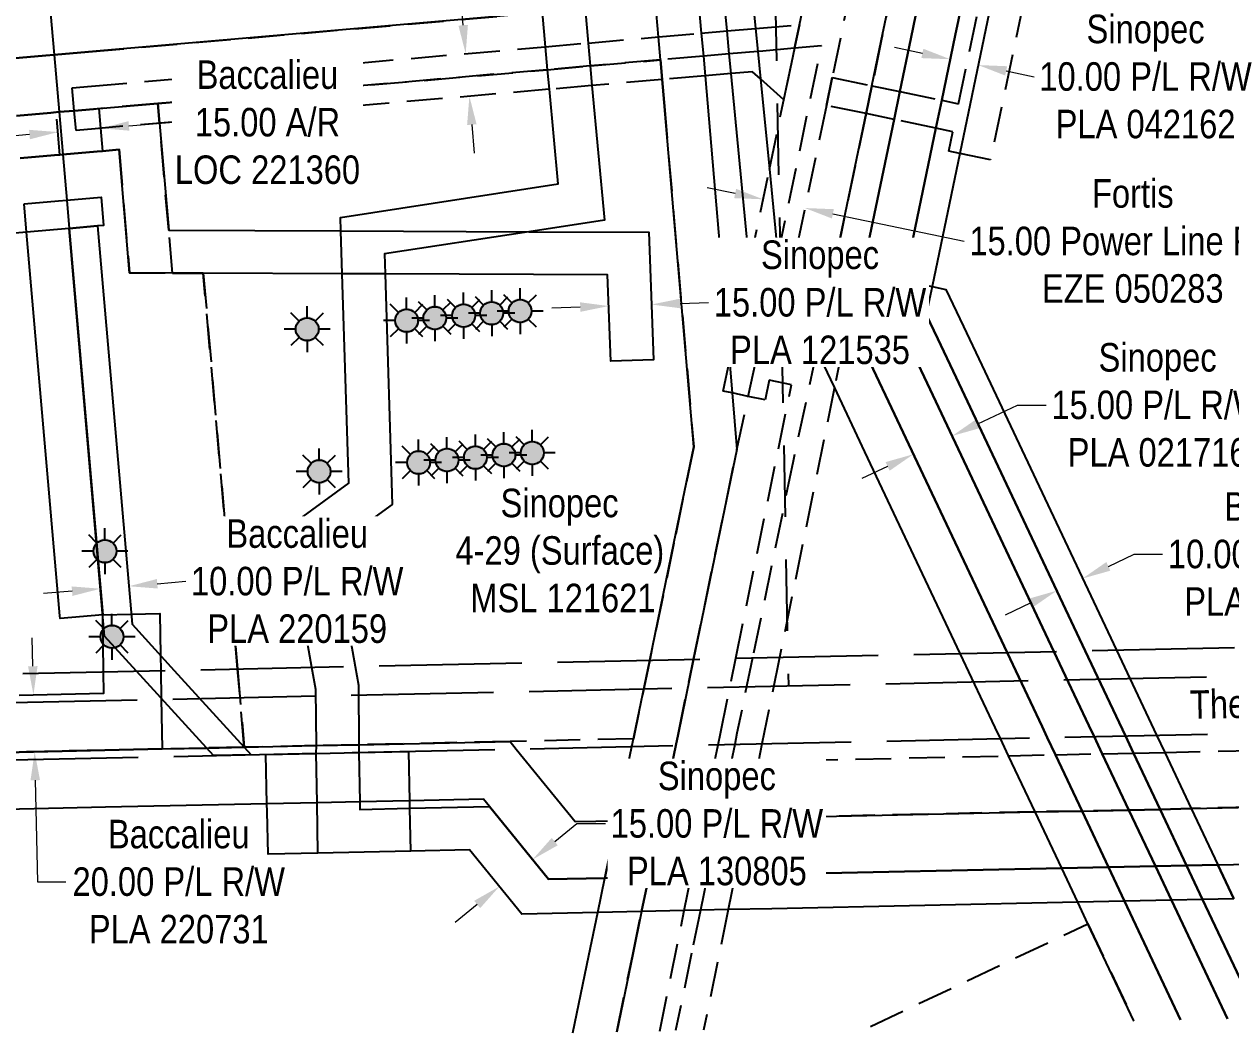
# Model space of a CAD drawing. Extents: x 594582 to 596765, y 5880778 to 5882591.
# Drawn here: x 594852.5 to 595275.6, y 5881556.3 to 5881910.1 of the extents above; entities that cross this region are included whole.
import ezdxf
from ezdxf.enums import TextEntityAlignment as Align

# ---------------------------------------------------------------- set-up
doc = ezdxf.new("R2010")
doc.units = 0
doc.header["$LTSCALE"] = 5
doc.header["$PDSIZE"] = 5
for name, pattern in [('foc-ACCESSROAD', [3.75, 2.5, -1.25]), ('foc-FLOWLINE', [3.75, 2.5, -1.25]), ('foc-LSD', [8, 5, -3]), ('foc-UNSURVEYED', [12.5, 10, -2.5])]:
    doc.linetypes.add(name, pattern=pattern)
doc.layers.get('Defpoints').update_dxf_attribs({"color": 9})
for name, color, linetype in [('C-AR', 13, 'foc-ACCESSROAD'), ('C-RW', 13, 'Continuous'), ('C-WS', 13, 'foc-ACCESSROAD'), ('C-WS-S', 13, 'Continuous'), ('F-AR', 190, 'foc-ACCESSROAD'), ('F-EZE', 190, 'foc-FLOWLINE'), ('F-RW', 190, 'Continuous'), ('F-WS', 190, 'foc-ACCESSROAD'), ('F-WS-S', 190, 'Continuous'), ('L-ROAD-T', 7, 'Continuous'), ('L-SECTION-LSD', 7, 'foc-LSD'), ('L-USEC', 7, 'foc-UNSURVEYED')]:
    doc.layers.add(name, color=color, linetype=linetype)
for name, color, linetype, lineweight in [('C-AR-T', 13, 'Continuous', 9), ('C-RW-T', 13, 'Continuous', 9), ('F-AR-T', 190, 'Continuous', 9), ('F-EZE-T', 190, 'Continuous', 9), ('F-RW-T', 190, 'Continuous', 9)]:
    doc.layers.add(name, color=color, linetype=linetype, lineweight=lineweight)
doc.styles.add('80CG', font='ARIALN.TTF', dxfattribs={"height": 10})
doc.styles.add('80L', font='ARIALN.TTF', dxfattribs={"height": 10})
doc.dimstyles.new('Compass 5 000', dxfattribs={"dimscale": 5, "dimtxt": 9, "dimasz": 2, "dimexe": 0.2, "dimexo": 0.0625, "dimgap": 0.5, "dimtad": 0, "dimtih": 1, "dimtoh": 1, "dimzin": 0, "dimdsep": 46, "dimtxsty": '80CG', "dimcen": 0.1, "dimse1": 1, "dimse2": 1, "dimclrd": 256, "dimclrt": 256, "dimaunit": 1, "dimadec": 4, "dimazin": 0, "dimtfac": 0.06, "dimtofl": 0, "dimtmove": 0, "dimatfit": 1, "dimfxl": 0.2, "dimtolj": 1, "dimtzin": 0, "dimlwd": -1, "dimarcsym": 0})

# ---------------------------------------------------------------- blocks, each defined once
blk = doc.blocks.new('GAS')
h = blk.add_hatch(color=255)
h.dxf.hatch_style = 1
edge = h.paths.add_edge_path()
edge.add_arc((0, 0), 0.9, 0, 360)
for p, q in [((-0.571, 0.571), (-1.142, 1.142)), ((0, 0.808), (0, 1.616)), ((0.571, 0.571), (1.142, 1.142)), ((-0.808, 0), (-1.616, 0)), ((1.616, 0), (0.808, 0)), ((-0.571, -0.571), (-1.142, -1.142)), ((0, -0.808), (0, -1.616)), ((1.142, -1.142), (0.571, -0.571))]:
    blk.add_line(p, q)
blk.add_circle((0, 0), 0.8)
blk = doc.blocks.new('*D450')
at = {"layer": 'Defpoints', "color": 0, "transparency": 16777216}
for p in [(595111.7, 5881849), (595126.3, 5881845.57), (595126.38, 5881845.94)]:
    blk.add_point(p, dxfattribs=at)
at = {"layer": 'F-EZE-T', "transparency": 16777216}
for p, q in [((595101.83, 5881850.67), (595092.04, 5881852.71)), ((595136.09, 5881843.54), (595182.1, 5881833.96))]:
    blk.add_line(p, q, dxfattribs=at)
for points in [[(595102.17, 5881852.3), (595101.49, 5881849.04), (595111.62, 5881848.63)], [(595136.43, 5881845.17), (595135.75, 5881841.9), (595126.3, 5881845.57)]]:
    blk.add_solid(points, dxfattribs=at)
at = {"layer": 'F-EZE-T', "transparency": 16777216, "insert": (595241.24, 5881833.96), "char_height": 10, "attachment_point": 5, "style": '80CG'}
blk.add_mtext('\\A1;Fortis\\P15.00 Power Line R/W\\PEZE 050283', dxfattribs=at)
blk = doc.blocks.new('*D451')
at = {"layer": 'Defpoints', "color": 0, "transparency": 16777216}
for p in [(595209.05, 5881947.36), (595190.3, 5881930.86), (595204.98, 5881927.8)]:
    blk.add_point(p, dxfattribs=at)
at = {"layer": 'F-EZE-T', "transparency": 16777216}
for p, q in [((595184.58, 5881952.46), (595174.79, 5881954.49)), ((595218.84, 5881945.33), (595228.63, 5881943.29))]:
    blk.add_line(p, q, dxfattribs=at)
for points in [[(595184.92, 5881954.09), (595184.24, 5881950.82), (595194.37, 5881950.42)], [(595219.18, 5881946.96), (595218.5, 5881943.69), (595209.05, 5881947.36)]]:
    blk.add_solid(points, dxfattribs=at)
at = {"layer": 'F-EZE-T', "transparency": 16777216, "insert": (595287.77, 5881943.29), "char_height": 10, "attachment_point": 5, "style": '80CG'}
blk.add_mtext('\\A1;Fortis\\P15.00 Power Line R/W\\PEZE 060192', dxfattribs=at)
blk = doc.blocks.new('*D452')
at = {"layer": 'Defpoints', "color": 0, "transparency": 16777216}
for p in [(595007.35, 5881899.71), (594981.35, 5881897.46), (594982.65, 5881882.52)]:
    blk.add_point(p, dxfattribs=at)
at = {"layer": 'F-EZE-T', "transparency": 16777216}
for p, q in [((594998.76, 5881998.67), (594988.76, 5881998.67)), ((595006.48, 5881909.68), (594998.76, 5881998.67)), ((595009.51, 5881874.81), (595010.37, 5881864.85))]:
    blk.add_line(p, q, dxfattribs=at)
for points in [[(595008.14, 5881909.82), (595004.82, 5881909.53), (595007.35, 5881899.71)], [(595011.17, 5881874.96), (595007.85, 5881874.67), (595008.65, 5881884.78)]]:
    blk.add_solid(points, dxfattribs=at)
at = {"layer": 'F-EZE-T', "transparency": 16777216, "insert": (594929.62, 5881998.67), "char_height": 10, "attachment_point": 5, "style": '80CG'}
blk.add_mtext('\\A1;Fortis\\P15.00 Power Line R/W\\PEZE 130137', dxfattribs=at)
blk = doc.blocks.new('*D456')
at = {"layer": 'Defpoints', "color": 0, "transparency": 16777216}
for p in [(594864.39, 5881872.21), (594879.7, 5881869.21), (594864.76, 5881867.91)]:
    blk.add_point(p, dxfattribs=at)
at = {"layer": 'F-AR-T', "transparency": 16777216}
for p, q in [((594889.29, 5881874.37), (594903.56, 5881875.61)), ((594854.43, 5881871.34), (594844.46, 5881870.47))]:
    blk.add_line(p, q, dxfattribs=at)
for points in [[(594854.28, 5881873), (594854.57, 5881869.68), (594864.39, 5881872.21)], [(594889.14, 5881876.03), (594889.43, 5881872.71), (594879.33, 5881873.51)]]:
    blk.add_solid(points, dxfattribs=at)
at = {"layer": 'F-AR-T', "transparency": 16777216, "insert": (594937.85, 5881875.61), "char_height": 10, "attachment_point": 5, "style": '80CG', "bg_fill": 3, "box_fill_scale": 1.1, "bg_fill_color": 256, "bg_fill_true_color": 13158600, "bg_fill_transparency": 0}
blk.add_mtext('\\A1;Baccalieu\\P15.00 A/R\\PLOC 221360', dxfattribs=at)
blk = doc.blocks.new('*D458')
at = {"layer": 'C-RW-T', "transparency": 16777216}
for p, q in [((595186.93, 5881769.91), (595200.85, 5881776.48)), ((595200.85, 5881776.48), (595210.85, 5881776.48)), ((595155.28, 5881754.96), (595146.23, 5881750.69))]:
    blk.add_line(p, q, dxfattribs=at)
for points in [[(595186.22, 5881771.42), (595187.64, 5881768.4), (595177.89, 5881765.64)], [(595154.56, 5881756.47), (595155.99, 5881753.45), (595164.32, 5881759.23)]]:
    blk.add_solid(points, dxfattribs=at)
at = {"layer": 'Defpoints', "color": 0, "transparency": 16777216}
for p in [(595177.89, 5881765.64), (595184.01, 5881752.67), (595170.44, 5881746.27)]:
    blk.add_point(p, dxfattribs=at)
at = {"layer": 'C-RW-T', "transparency": 16777216, "insert": (595249.94, 5881776.48), "char_height": 10, "attachment_point": 5, "style": '80CG'}
blk.add_mtext('\\A1;Sinopec\\P15.00 P/L R/W\\PPLA 021716', dxfattribs=at)
blk = doc.blocks.new('*D459')
at = {"layer": 'C-RW-T', "transparency": 16777216}
for p, q in [((595167.47, 5881899.78), (595157.68, 5881901.82)), ((595196.84, 5881893.67), (595206.63, 5881891.63))]:
    blk.add_line(p, q, dxfattribs=at)
for points in [[(595167.81, 5881901.42), (595167.13, 5881898.15), (595177.26, 5881897.75)], [(595197.18, 5881895.3), (595196.5, 5881892.04), (595187.05, 5881895.71)]]:
    blk.add_solid(points, dxfattribs=at)
at = {"layer": 'Defpoints', "color": 0, "transparency": 16777216}
for p in [(595177.59, 5881899.33), (595187.05, 5881895.71), (595187.38, 5881897.29)]:
    blk.add_point(p, dxfattribs=at)
at = {"layer": 'C-RW-T', "transparency": 16777216, "insert": (595245.72, 5881891.63), "char_height": 10, "attachment_point": 5, "style": '80CG'}
blk.add_mtext('\\A1;Sinopec\\P10.00 P/L R/W\\PPLA 042162', dxfattribs=at)
blk = doc.blocks.new('*D461')
at = {"layer": 'Defpoints', "color": 0, "transparency": 16777216}
for p in [(595222.24, 5881718.57), (595213.2, 5881714.3), (595223.63, 5881715.64)]:
    blk.add_point(p, dxfattribs=at)
at = {"layer": 'F-RW-T', "transparency": 16777216}
for p, q in [((595232.67, 5881719.91), (595241.71, 5881724.18)), ((595241.71, 5881724.18), (595251.71, 5881724.18)), ((595205.54, 5881707.1), (595196.5, 5881702.83))]:
    blk.add_line(p, q, dxfattribs=at)
for points in [[(595231.96, 5881721.42), (595233.38, 5881718.4), (595223.63, 5881715.64)], [(595204.83, 5881708.6), (595206.25, 5881705.59), (595214.58, 5881711.37)]]:
    blk.add_solid(points, dxfattribs=at)
at = {"layer": 'F-RW-T', "transparency": 16777216, "insert": (595290.8, 5881724.18), "char_height": 10, "attachment_point": 5, "style": '80CG'}
blk.add_mtext('\\A1;Baytex\\P10.00 P/L R/W\\PPLA 043800', dxfattribs=at)
blk = doc.blocks.new('*D470')
at = {"layer": 'C-RW-T', "transparency": 16777216}
for p, q in [((595047.52, 5881810.84), (595037.53, 5881810.48)), ((595082.5, 5881812.09), (595092.49, 5881812.45))]:
    blk.add_line(p, q, dxfattribs=at)
for points in [[(595082.44, 5881813.76), (595082.56, 5881810.43), (595072.5, 5881811.74)], [(595047.46, 5881812.51), (595047.58, 5881809.18), (595057.52, 5881811.2)]]:
    blk.add_solid(points, dxfattribs=at)
at = {"layer": 'Defpoints', "color": 0, "transparency": 16777216}
for p in [(595057.58, 5881809.49), (595072.5, 5881811.74), (595072.56, 5881810.03)]:
    blk.add_point(p, dxfattribs=at)
at = {"layer": 'C-RW-T', "transparency": 16777216, "insert": (595131.58, 5881812.45), "char_height": 10, "attachment_point": 5, "style": '80CG', "bg_fill": 3, "box_fill_scale": 1.1, "bg_fill_color": 256, "bg_fill_true_color": 13158600, "bg_fill_transparency": 0}
blk.add_mtext('\\A1;Sinopec\\P15.00 P/L R/W\\PPLA 121535', dxfattribs=at)
blk = doc.blocks.new('*D471')
at = {"layer": 'C-RW-T', "transparency": 16777216}
for p, q in [((595038.57, 5881623.39), (595046.34, 5881629.69)), ((595046.34, 5881629.69), (595056.34, 5881629.69)), ((595011.38, 5881601.33), (595003.62, 5881595.03))]:
    blk.add_line(p, q, dxfattribs=at)
for points in [[(595037.52, 5881624.68), (595039.62, 5881622.09), (595030.8, 5881617.09)], [(595010.33, 5881602.63), (595012.43, 5881600.04), (595019.15, 5881607.63)]]:
    blk.add_solid(points, dxfattribs=at)
at = {"layer": 'Defpoints', "color": 0, "transparency": 16777216}
for p in [(595031.16, 5881616.65), (595019.15, 5881607.63), (595019.51, 5881607.19)]:
    blk.add_point(p, dxfattribs=at)
at = {"layer": 'C-RW-T', "transparency": 16777216, "insert": (595095.42, 5881629.69), "char_height": 10, "attachment_point": 5, "style": '80CG', "bg_fill": 3, "box_fill_scale": 1.1, "bg_fill_color": 256, "bg_fill_true_color": 13158600, "bg_fill_transparency": 0}
blk.add_mtext('\\A1;Sinopec\\P15.00 P/L R/W\\PPLA 130805', dxfattribs=at)
blk = doc.blocks.new('*D474')
at = {"layer": 'Defpoints', "color": 0, "transparency": 16777216}
for p in [(594872.98, 5881784.87), (594882.94, 5881785.74), (594889.27, 5881712.94)]:
    blk.add_point(p, dxfattribs=at)
at = {"layer": 'F-RW-T', "transparency": 16777216}
for p, q in [((594899.23, 5881713.8), (594909.19, 5881714.67)), ((594869.35, 5881711.2), (594859.38, 5881710.34))]:
    blk.add_line(p, q, dxfattribs=at)
for points in [[(594869.2, 5881712.87), (594869.49, 5881709.54), (594879.31, 5881712.07)], [(594899.08, 5881715.46), (594899.37, 5881712.14), (594889.27, 5881712.94)]]:
    blk.add_solid(points, dxfattribs=at)
at = {"layer": 'F-RW-T', "transparency": 16777216, "insert": (594948.28, 5881714.67), "char_height": 10, "attachment_point": 5, "style": '80CG', "bg_fill": 3, "box_fill_scale": 1.1, "bg_fill_color": 256, "bg_fill_true_color": 13158600, "bg_fill_transparency": 0}
blk.add_mtext('\\A1;Baccalieu\\P10.00 P/L R/W\\PPLA 220159', dxfattribs=at)
blk = doc.blocks.new('*D475')
at = {"layer": 'Defpoints', "color": 0, "transparency": 16777216}
for p in [(594845.16, 5881931.92), (594848.63, 5881891.9), (594863.57, 5881893.2)]:
    blk.add_point(p, dxfattribs=at)
at = {"layer": 'F-RW-T', "transparency": 16777216}
for p, q in [((594870.06, 5881934.08), (594909.75, 5881937.53)), ((594835.19, 5881931.05), (594825.23, 5881930.19))]:
    blk.add_line(p, q, dxfattribs=at)
for points in [[(594835.05, 5881932.71), (594835.34, 5881929.39), (594845.16, 5881931.92)], [(594869.91, 5881935.74), (594870.2, 5881932.42), (594860.09, 5881933.22)]]:
    blk.add_solid(points, dxfattribs=at)
at = {"layer": 'F-RW-T', "transparency": 16777216, "insert": (594948.84, 5881937.53), "char_height": 10, "attachment_point": 5, "style": '80CG', "bg_fill": 3, "box_fill_scale": 1.1, "bg_fill_color": 256, "bg_fill_true_color": 13158600, "bg_fill_transparency": 0}
blk.add_mtext('\\A1;Baccalieu\\P15.00 P/L R/W\\PPLA 220576', dxfattribs=at)
blk = doc.blocks.new('*D476')
at = {"layer": 'Defpoints', "color": 0, "transparency": 16777216}
for p in [(594870.58, 5881675.21), (594856.23, 5881654.9), (594871.01, 5881655.22)]:
    blk.add_point(p, dxfattribs=at)
at = {"layer": 'F-RW-T', "transparency": 16777216}
for p, q in [((594855.59, 5881684.89), (594855.37, 5881694.89)), ((594856.45, 5881644.91), (594857.21, 5881609.29)), ((594857.21, 5881609.29), (594867.21, 5881609.29))]:
    blk.add_line(p, q, dxfattribs=at)
for points in [[(594857.25, 5881684.92), (594853.92, 5881684.85), (594855.8, 5881674.89)], [(594858.11, 5881644.94), (594854.78, 5881644.87), (594856.23, 5881654.9)]]:
    blk.add_solid(points, dxfattribs=at)
at = {"layer": 'F-RW-T', "transparency": 16777216, "insert": (594906.75, 5881609.29), "char_height": 10, "attachment_point": 5, "style": '80CG'}
blk.add_mtext('\\A1;Baccalieu\\P20.00 P/L R/W\\PPLA 220731', dxfattribs=at)

msp = doc.modelspace()

# ---------------------------------------------------------------- linework, layer by layer
at = {"layer": 'C-AR'}
for points in [[(595157.352, 5881924.797), (595153.063, 5881904.204), (595149.784, 5881888.457), (595147.747, 5881878.672), (595136.55, 5881824.903), (595134.51, 5881815.107), (595131.137, 5881798.906), (595130.483, 5881795.764), (595122.159, 5881756.857), (595107.918, 5881687.791), (595102.471, 5881661.388), (595101.668, 5881657.489), (595100.399, 5881651.339), (595096.301, 5881631.466), (595092.159, 5881611.377), (595089.671, 5881599.317), (595086.566, 5881584.257), (595080.962, 5881557.082)], [(594848.103, 5881898.01), (594860.132, 5881899.052), (594863.039, 5881899.304), (594875.071, 5881900.346), (595034.228, 5881914.134)], [(595060.317, 5881556.639), (595065.921, 5881583.811), (595069.027, 5881598.873), (595071.515, 5881610.934), (595075.657, 5881631.021), (595079.752, 5881650.884), (595081.023, 5881657.046), (595081.825, 5881660.934), (595087.273, 5881687.348), (595102.444, 5881760.923), (595106.424, 5881779.524), (595110.776, 5881799.868), (595114.772, 5881819.059), (595116.824, 5881828.91), (595132.129, 5881902.413), (595122.65, 5881901.591), (595109.767, 5881900.475), (595099.757, 5881899.607), (595090.673, 5881898.82), (595075.607, 5881897.514), (595050.974, 5881895.382), (595035.951, 5881894.083), (594899.401, 5881882.25), (594876.813, 5881880.294), (594870.13, 5881879.715), (594864.782, 5881879.252), (594861.874, 5881879), (594849.844, 5881877.959)]]:
    msp.add_lwpolyline(points, dxfattribs=at)
at = {"layer": 'C-RW'}
for points in [[(595201.098, 5881963.154), (595180.594, 5881864.688), (595170.877, 5881818.028), (595168.838, 5881808.232), (595172.847, 5881799.743), (595179.268, 5881786.147), (595224.533, 5881690.296), (595238.638, 5881660.431), (595241.465, 5881654.449), (595250.852, 5881634.68), (595260.104, 5881614.986), (595265.718, 5881603.097), (595285.378, 5881561.471)], [(595257.99, 5881560.883), (595238.333, 5881602.507), (595232.718, 5881614.397), (595223.491, 5881634.104), (595214.088, 5881653.844), (595211.258, 5881659.842), (595209.416, 5881663.742), (595197.151, 5881689.708), (595156.65, 5881775.467), (595150.21, 5881789.103), (595142.642, 5881805.128), (595144.312, 5881813.145), (595146.351, 5881822.939), (595157.533, 5881876.635), (595159.571, 5881886.42), (595163.427, 5881904.941), (595167.662, 5881925.443)], [(595183.259, 5881926.563), (595178.987, 5881906.047), (595174.262, 5881883.363), (595172.225, 5881873.578), (595161.066, 5881819.992), (595159.027, 5881810.197), (595158.359, 5881806.991), (595163.792, 5881795.487), (595170.221, 5881781.875), (595213.579, 5881690.061), (595225.842, 5881664.103), (595227.684, 5881660.195), (595230.514, 5881654.208), (595239.904, 5881634.446), (595249.148, 5881614.75), (595254.763, 5881602.862), (595274.423, 5881561.236)], [(595274.423, 5881561.236), (595254.763, 5881602.862), (595249.148, 5881614.75), (595239.904, 5881634.446), (595230.514, 5881654.208), (595227.684, 5881660.195), (595225.842, 5881664.103), (595213.579, 5881690.061), (595170.221, 5881781.875), (595163.792, 5881795.487), (595158.359, 5881806.991), (595159.027, 5881810.197), (595161.066, 5881819.992), (595172.225, 5881873.578), (595174.262, 5881883.363), (595178.987, 5881906.047), (595183.259, 5881926.563)], [(595049.185, 5881915.432), (595050.278, 5881903.446), (595050.998, 5881895.387), (595051.626, 5881888.514), (595055.967, 5881841.332), (595029.458, 5881837.252), (594978.877, 5881829.476), (594979.091, 5881822.475), (594981.571, 5881741.6), (594961.179, 5881726.711), (594968.577, 5881684.803), (594969.745, 5881678.194), (594969.941, 5881657.35), (594969.892, 5881654.661), (594970.192, 5881637.355), (594970.221, 5881634.687), (594987.697, 5881635.062), (595015.734, 5881635.664), (595036.408, 5881610.18), (595056.128, 5881610.604), (595071.514, 5881610.935), (595086.454, 5881611.255), (595092.158, 5881611.378), (595101.822, 5881611.586), (595117.186, 5881611.915), (595216.307, 5881614.044), (595232.719, 5881614.397), (595249.149, 5881614.75), (595260.104, 5881614.986), (595271.057, 5881615.221), (595292.946, 5881615.693)], [(595044.931, 5881556.308), (595050.535, 5881583.478), (595053.641, 5881598.543), (595056.128, 5881610.604), (595060.27, 5881630.69), (595064.365, 5881650.544), (595065.638, 5881656.716), (595066.2, 5881659.441), (595066.438, 5881660.595), (595071.888, 5881687.018), (595080.352, 5881728.061), (595087.317, 5881761.836), (595076.896, 5881882.583), (595076.23, 5881890.644), (595075.607, 5881897.514), (595074.911, 5881905.578), (595073.876, 5881917.569)], [(595088.893, 5881918.87), (595089.957, 5881906.885), (595090.673, 5881898.82), (595091.259, 5881891.948), (595099.8, 5881791.831), (595100.749, 5881780.707), (595102.444, 5881760.923), (595087.273, 5881687.348), (595081.825, 5881660.934), (595081.023, 5881657.046), (595079.752, 5881650.884), (595075.657, 5881631.021), (595071.515, 5881610.934), (595069.027, 5881598.873), (595065.921, 5881583.811), (595060.317, 5881556.639)], [(595276.672, 5881603.331), (595265.718, 5881603.097), (595254.764, 5881602.862), (595238.333, 5881602.507), (595221.921, 5881602.159), (595114.733, 5881599.855), (595099.367, 5881599.525), (595089.671, 5881599.317), (595083.999, 5881599.195), (595069.027, 5881598.873), (595053.641, 5881598.543), (595026.99, 5881597.969), (595008.709, 5881620.503), (594988.028, 5881620.059), (594955.56, 5881619.362), (594955.319, 5881637.035), (594954.938, 5881654.341), (594955.004, 5881657.028), (594954.778, 5881676.73), (594953.409, 5881684.478), (594944.789, 5881733.309), (594966.342, 5881749.046), (594964.089, 5881822.542), (594963.629, 5881837.534), (594963.483, 5881842.278), (595039.813, 5881854.017), (595036.717, 5881887.213), (595036.09, 5881894.095), (595035.367, 5881902.161), (595034.278, 5881914.145)], [(594849.845, 5881877.959), (594861.874, 5881879), (594863.782, 5881879.165), (594864.782, 5881879.252), (594870.13, 5881879.714), (594876.813, 5881880.293), (594878.724, 5881880.459), (594899.401, 5881882.25), (594899.996, 5881875.345), (594899.996, 5881875.345), (594903.235, 5881837.776), (594963.629, 5881837.525), (595029.437, 5881837.247), (595071.594, 5881837.069), (595073.197, 5881792.36), (595058.213, 5881791.823), (595057.125, 5881822.142), (594979.091, 5881822.471), (594964.089, 5881822.535), (594915.365, 5881822.737), (594904.527, 5881822.783), (594889.479, 5881822.846), (594885.833, 5881866.049), (594880.017, 5881865.544), (594878.114, 5881865.376), (594866.079, 5881864.328), (594865.081, 5881864.242), (594863.171, 5881864.077), (594851.142, 5881863.029)]]:
    msp.add_lwpolyline(points, dxfattribs=at)
at = {"layer": 'C-WS'}
msp.add_lwpolyline([(594954.983, 5881657.03), (594929.744, 5881656.483), (594927.374, 5881683.919), (594915.365, 5881822.737), (594904.527, 5881822.783), (594903.235, 5881837.776), (594899.996, 5881875.345), (594899.401, 5881882.25), (595035.951, 5881894.083), (595050.974, 5881895.382), (595075.607, 5881897.514), (595076.231, 5881890.644), (595076.896, 5881882.583), (595087.317, 5881761.836), (595080.352, 5881728.061), (595071.888, 5881687.018), (595066.438, 5881660.595), (595066.2, 5881659.441), (595022.963, 5881658.497), (594969.924, 5881657.352), (594954.983, 5881657.03)], close=True, dxfattribs=at)
at = {"layer": 'F-AR'}
msp.add_lwpolyline([(594866.079, 5881864.328), (594865.081, 5881864.242), (594863.782, 5881879.165), (594864.782, 5881879.252), (594870.13, 5881879.714), (594876.813, 5881880.293), (594878.724, 5881880.459), (594879.323, 5881873.551), (594880.017, 5881865.544), (594878.114, 5881865.376), (594866.079, 5881864.328)], close=True, dxfattribs=at)
msp.add_lwpolyline([(595624.611, 5881642.908), (595524.678, 5881640.739), (595283.606, 5881635.507), (595261.715, 5881634.99), (595250.852, 5881634.68), (595239.904, 5881634.446), (595223.491, 5881634.104), (595207.005, 5881633.815), (595121.273, 5881631.999), (595105.911, 5881631.674), (595096.301, 5881631.466), (595100.399, 5881651.339), (595109.956, 5881651.549), (595125.32, 5881651.888), (595197.679, 5881653.483), (595214.088, 5881653.844), (595230.514, 5881654.208), (595241.465, 5881654.449), (595252.417, 5881654.689), (595524.292, 5881660.694), (595624.225, 5881662.9)], dxfattribs=at)
at = {"layer": 'F-EZE'}
for points in [[(595512.347, 5882277.8), (595225.758, 5881987.374), (595212.455, 5881963.735), (595210.507, 5881954.375), (595191.373, 5881862.443), (595180.594, 5881864.688), (595176.695, 5881865.499), (595178.12, 5881872.35), (595172.225, 5881873.578), (595157.533, 5881876.635), (595147.747, 5881878.672), (595133.798, 5881881.574), (595135.835, 5881891.36), (595149.784, 5881888.457), (595159.571, 5881886.42), (595174.262, 5881883.363), (595180.157, 5881882.135), (595195.884, 5881957.699), (595198.249, 5881969.064), (595204.724, 5881980.569), (595213.675, 5881996.475), (595502.609, 5882289.417)], [(595142.529, 5881923.516), (595135.835, 5881891.36), (595133.798, 5881881.574), (595122.582, 5881827.7), (595120.543, 5881817.904), (595115.763, 5881794.943), (595123.521, 5881793.333), (595124.913, 5881800.173), (595131.137, 5881798.906), (595139.604, 5881797.182), (595136.655, 5881782.694), (595117.377, 5881687.995), (595112.003, 5881661.597), (595111.209, 5881657.693), (595109.956, 5881651.549), (595105.911, 5881631.674), (595101.822, 5881611.585), (595099.367, 5881599.525), (595090.77, 5881557.293)], [(595075.401, 5881556.962), (595083.999, 5881599.195), (595086.454, 5881611.254), (595090.542, 5881631.343), (595094.587, 5881651.211), (595095.84, 5881657.364), (595096.633, 5881661.26), (595102.009, 5881687.665), (595121.526, 5881783.538), (595113.727, 5881785.156), (595112.299, 5881778.3), (595106.424, 5881779.524), (595100.749, 5881780.707), (595097.619, 5881781.357), (595099.8, 5881791.831), (595106.869, 5881825.79), (595113.836, 5881859.249), (595118.88, 5881883.484), (595122.65, 5881901.591), (595124.374, 5881909.874), (595126.933, 5881922.167)]]:
    msp.add_lwpolyline(points, dxfattribs=at)
msp.add_lwpolyline([(595122.65, 5881901.591), (595118.88, 5881883.484), (595110.718, 5881890.835), (595107.88, 5881893.392), (595100.419, 5881892.743), (595091.259, 5881891.948), (595076.232, 5881890.645), (595051.578, 5881888.504), (595036.566, 5881887.2), (594877.415, 5881873.385), (594870.73, 5881872.805), (594870.13, 5881879.715), (594869.433, 5881887.742), (594876.116, 5881888.322), (595035.251, 5881902.135), (595050.24, 5881903.437), (595074.911, 5881905.578), (595089.957, 5881906.885), (595098.981, 5881907.669), (595108.971, 5881908.536), (595124.374, 5881909.874), (595122.65, 5881901.591)], close=True, dxfattribs=at)
at = {"layer": 'F-RW'}
for points in [[(595241.586, 5881560.531), (595225.52, 5881594.547), (595221.922, 5881602.16), (595216.308, 5881614.044), (595207.005, 5881633.815), (595197.679, 5881653.483), (595194.845, 5881659.49), (595193.008, 5881663.38), (595180.737, 5881689.355), (595147.334, 5881760.081), (595136.653, 5881782.697), (595130.483, 5881795.764), (595131.137, 5881798.906), (595134.51, 5881815.107), (595136.55, 5881824.903), (595147.747, 5881878.672), (595149.784, 5881888.457), (595153.063, 5881904.204), (595157.352, 5881924.797)], [(595167.662, 5881925.443), (595163.427, 5881904.941), (595159.571, 5881886.42), (595157.533, 5881876.635), (595146.351, 5881822.939), (595144.312, 5881813.145), (595142.642, 5881805.128), (595150.21, 5881789.103), (595156.65, 5881775.467), (595197.151, 5881689.708), (595209.416, 5881663.742), (595211.258, 5881659.842), (595214.088, 5881653.844), (595223.491, 5881634.104), (595232.718, 5881614.397), (595238.333, 5881602.507), (595257.99, 5881560.883)], [(594861.309, 5881919.22), (594863.039, 5881899.304), (594864.782, 5881879.252), (594866.079, 5881864.325), (594867.464, 5881848.376), (594868.33, 5881838.417), (594880.104, 5881702.907), (594865.157, 5881701.636), (594865.091, 5881702.586), (594853.394, 5881837.116), (594852.528, 5881847.077)], [(595285.378, 5881561.471), (595265.718, 5881603.097), (595260.104, 5881614.986), (595250.839, 5881634.663), (595241.465, 5881654.449), (595238.638, 5881660.432), (595224.533, 5881690.297), (595179.268, 5881786.147), (595172.847, 5881799.743), (595168.838, 5881808.232), (595159.027, 5881810.197), (595144.312, 5881813.144), (595134.51, 5881815.107), (595120.543, 5881817.904), (595114.772, 5881819.059), (595107.375, 5881820.541), (595106.869, 5881825.79), (595100.419, 5881892.743), (595099.757, 5881899.607), (595098.981, 5881907.669), (595097.827, 5881919.644)], [(595107.789, 5881920.508), (595108.971, 5881908.536), (595109.766, 5881900.475), (595110.718, 5881890.835), (595113.836, 5881859.249), (595116.83, 5881828.88), (595122.582, 5881827.7), (595136.55, 5881824.903), (595146.351, 5881822.939), (595161.066, 5881819.992), (595170.877, 5881818.028), (595175.736, 5881817.054), (595181.901, 5881804), (595188.315, 5881790.418), (595235.486, 5881690.532), (595249.591, 5881660.667), (595252.417, 5881654.689), (595261.716, 5881634.992), (595271.057, 5881615.221), (595276.672, 5881603.331)], [(595034.228, 5881914.134), (594875.071, 5881900.346), (594863.039, 5881899.304), (594860.132, 5881899.052), (594848.103, 5881898.01)], [(594852.528, 5881847.077), (594864.557, 5881848.123), (594867.464, 5881848.376), (594879.496, 5881849.422), (594880.361, 5881839.465), (594878.288, 5881839.284), (594868.33, 5881838.417), (594853.394, 5881837.116), (594838.548, 5881835.823)], [(594850.825, 5881674.783), (594865.558, 5881675.101), (594880.516, 5881675.423), (594880.404, 5881682.914), (594880.104, 5881702.909), (594890.118, 5881703.129), (594900.09, 5881703.345), (594900.351, 5881688.724), (594900.446, 5881683.343), (594900.62, 5881673.593), (594900.935, 5881655.868), (594880.816, 5881655.433), (594865.88, 5881655.112), (594845.735, 5881654.678)], [(594845.735, 5881654.678), (594865.88, 5881655.112), (594880.816, 5881655.433), (594900.935, 5881655.867), (594916.478, 5881656.201), (594929.744, 5881656.483), (594954.983, 5881657.03), (594969.924, 5881657.352), (595022.963, 5881658.497), (595025.097, 5881655.846), (595045.765, 5881630.378), (595060.27, 5881630.69), (595056.128, 5881610.604), (595036.408, 5881610.18), (595015.734, 5881635.664), (595013.606, 5881638.286), (594987.638, 5881637.729), (594970.192, 5881637.355), (594955.319, 5881637.035), (594937.67, 5881636.656), (594881.116, 5881635.442), (594866.203, 5881635.122), (594840.643, 5881634.573)], [(595276.673, 5881603.329), (595271.057, 5881615.221), (595260.104, 5881614.986), (595249.148, 5881614.75), (595232.718, 5881614.397), (595216.308, 5881614.044), (595117.186, 5881611.914), (595101.822, 5881611.585), (595092.159, 5881611.377), (595086.454, 5881611.254), (595071.515, 5881610.934), (595056.128, 5881610.604), (595060.27, 5881630.69), (595075.657, 5881631.021), (595090.542, 5881631.343), (595096.301, 5881631.466), (595105.911, 5881631.674), (595121.273, 5881631.999), (595207.005, 5881633.815), (595223.491, 5881634.104), (595239.904, 5881634.446), (595250.852, 5881634.68), (595261.715, 5881634.99), (595283.606, 5881635.507)]]:
    msp.add_lwpolyline(points, dxfattribs=at)
for points in [[(594932.141, 5881653.852), (594918.881, 5881653.568), (594891.895, 5881683.159), (594880.759, 5881695.377), (594868.33, 5881838.418), (594878.288, 5881839.284), (594890.424, 5881699.612), (594905.164, 5881683.444), (594932.141, 5881653.852)], [(594955.56, 5881619.362), (594938.06, 5881618.986), (594937.729, 5881633.989), (594937.67, 5881636.656), (594937.288, 5881653.963), (594954.792, 5881654.338), (594969.782, 5881654.66), (594987.255, 5881655.034), (594987.638, 5881637.729), (594987.697, 5881635.062), (594988.028, 5881620.059), (594955.56, 5881619.362)]]:
    msp.add_lwpolyline(points, close=True, dxfattribs=at)
at = {"layer": 'F-WS'}
for points in [[(594851.142, 5881863.031), (594863.171, 5881864.077), (594865.081, 5881864.242), (594866.079, 5881864.328), (594878.114, 5881865.376), (594880.017, 5881865.544), (594885.833, 5881866.049), (594889.479, 5881822.846), (594904.527, 5881822.783), (594915.365, 5881822.737), (594927.374, 5881683.919), (594929.744, 5881656.483), (594916.478, 5881656.204), (594900.935, 5881655.868), (594880.816, 5881655.433), (594865.88, 5881655.112), (594865.88, 5881655.112), (594845.735, 5881654.678)], [(595149.302, 5881558.549), (595225.52, 5881594.547), (595241.586, 5881560.531)]]:
    msp.add_lwpolyline(points, dxfattribs=at)
at = {"layer": 'L-SECTION-LSD'}
msp.add_line((595105.008, 5882482.124), (595120.489, 5881678.022), dxfattribs=at)
at = {"layer": 'L-USEC'}
for p, q in [((594727.067, 5881679.636), (595523.531, 5881696.737)), ((594717.202, 5881669.363), (595523.746, 5881686.681)), ((594717.587, 5881649.258), (595524.178, 5881666.577))]:
    msp.add_line(p, q, dxfattribs=at)

# ---------------------------------------------------------------- block references
at = {"layer": 'C-WS-S', "xscale": 4.9978376, "yscale": 4.9978376, "zscale": 4.9978376}
for p in [(594986.629, 5881806.101), (594996.53, 5881806.964), (595006.631, 5881807.832), (595016.465, 5881808.694), (595026.434, 5881809.448), (594951.776, 5881803.075), (595020.733, 5881758.927), (595000.798, 5881757.197), (595010.766, 5881758.062)]:
    msp.add_blockref('GAS', p, dxfattribs=at)

# ---------------------------------------------------------------- texts
at = {"layer": 'C-AR-T', "insert": (595003.626, 5881747.139), "char_height": 9.99568, "attachment_point": 1, "style": '80L'}
msp.add_mtext_dynamic_manual_height_columns('\\pi15.951;Sinopec\\P\\pi0.14617;4-29 (Surface)\\P\\pi5.3451;MSL 121621', width=72.6553, gutter_width=50.022, heights=[0], dxfattribs=at)
at = {"layer": 'L-ROAD-T', "style": '80L'}
msp.add_text('Theoretic Government Road Allowance', height=9.99568, rotation=1.23006, dxfattribs=at).set_placement((595361.168, 5881673.524), align=Align.MIDDLE_CENTER)

# ---------------------------------------------------------------- dimensions: what is measured, and where the dimension line sits
at = {"layer": 'C-RW-T'}
dim = msp.add_aligned_dim(p1=(595177.588, 5881899.33), p2=(595187.383, 5881897.29), distance=-1.618, text='Sinopec\\P10.00 P/L R/W\\PPLA 042162', dimstyle='Compass 5 000', dxfattribs=at)
dim.commit()
dim.dimension.update_dxf_attribs({"geometry": '*D459', "text_midpoint": (595245.719, 5881891.629)})
dim = msp.add_linear_dim(base=(595177.888, 5881765.639), p1=(595170.441, 5881746.266), p2=(595184.011, 5881752.675), angle=25.27868, text='Sinopec\\P15.00 P/L R/W\\PPLA 021716', dimstyle='Compass 5 000', dxfattribs=at)
dim.commit()
dim.dimension.update_dxf_attribs({"geometry": '*D458', "text_midpoint": (595249.94, 5881776.485), "dimtype": 161})
at = {"layer": 'F-EZE-T'}
dim = msp.add_linear_dim(base=(595209.048, 5881947.364), p1=(595190.297, 5881930.858), p2=(595204.976, 5881927.802), angle=348.24304, text='Fortis\\P15.00 Power Line R/W\\PEZE 060192', dimstyle='Compass 5 000', dxfattribs=at)
dim.commit()
dim.dimension.update_dxf_attribs({"geometry": '*D451', "text_midpoint": (595287.769, 5881943.288), "dimtype": 161})
at = {"layer": 'F-RW-T'}
dim = msp.add_aligned_dim(p1=(595213.198, 5881714.299), p2=(595222.244, 5881718.572), distance=-3.243, text='Baytex\\P10.00 P/L R/W\\PPLA 043800', dimstyle='Compass 5 000', dxfattribs=at)
dim.commit()
dim.dimension.update_dxf_attribs({"geometry": '*D461', "text_midpoint": (595290.8, 5881724.179)})

# ---------------------------------------------------------------- next in the draw order: dimensions: what is measured, and where the dimension line sits
at = {"layer": 'C-RW-T'}
dim = msp.add_aligned_dim(p1=(595057.579, 5881809.494), p2=(595072.563, 5881810.032), distance=1.706, text='Sinopec\\P15.00 P/L R/W\\PPLA 121535', dimstyle='Compass 5 000', override={"dimtfill": 1}, dxfattribs=at)
dim.commit()
dim.dimension.update_dxf_attribs({"geometry": '*D470', "text_midpoint": (595131.575, 5881812.453)})
dim = msp.add_linear_dim(base=(595019.149, 5881607.634), p1=(595031.16, 5881616.648), p2=(595019.506, 5881607.194), angle=219.0508, text='Sinopec\\P15.00 P/L R/W\\PPLA 130805', dimstyle='Compass 5 000', override={"dimtfill": 1}, dxfattribs=at)
dim.commit()
dim.dimension.update_dxf_attribs({"geometry": '*D471', "text_midpoint": (595095.421, 5881629.689), "dimtype": 161})
at = {"layer": 'F-AR-T'}
dim = msp.add_linear_dim(base=(594864.388, 5881872.206), p1=(594879.7, 5881869.206), p2=(594864.762, 5881867.906), angle=184.9738, text='Baccalieu\\P15.00 A/R\\PLOC 221360', dimstyle='Compass 5 000', override={"dimtfill": 1}, dxfattribs=at)
dim.commit()
dim.dimension.update_dxf_attribs({"geometry": '*D456', "text_midpoint": (594937.846, 5881875.614), "dimtype": 161})
at = {"layer": 'F-RW-T'}
dim = msp.add_linear_dim(base=(594889.266, 5881712.936), p1=(594872.982, 5881784.873), p2=(594882.94, 5881785.738), angle=4.9661, text='Baccalieu\\P10.00 P/L R/W\\PPLA 220159', dimstyle='Compass 5 000', override={"dimtfill": 1}, dxfattribs=at)
dim.commit()
dim.dimension.update_dxf_attribs({"geometry": '*D474', "text_midpoint": (594948.277, 5881714.667), "dimtype": 161})

# ---------------------------------------------------------------- next in the draw order: block references
at = {"layer": 'C-WS-S', "xscale": 4.9978376, "yscale": 4.9978376, "zscale": 4.9978376}
for p in [(595030.703, 5881759.68), (594990.831, 5881756.332), (594955.979, 5881753.194)]:
    msp.add_blockref('GAS', p, dxfattribs=at)
at = {"layer": 'F-WS-S', "xscale": 4.9978376, "yscale": 4.9978376, "zscale": 4.9978376}
for p in [(594880.876, 5881725.225), (594883.345, 5881695.229)]:
    msp.add_blockref('GAS', p, dxfattribs=at)

# ---------------------------------------------------------------- next in the draw order: dimensions: what is measured, and where the dimension line sits
at = {"layer": 'F-EZE-T'}
for base, p1, p2, angle, text, picture, middle in [((595007.348, 5881899.713), (594982.646, 5881882.52), (594981.349, 5881897.456), 94.96102, 'Fortis\\P15.00 Power Line R/W\\PEZE 130137', '*D452', (594929.618, 5881998.674)), ((595126.303, 5881845.573), (595111.702, 5881848.999), (595126.38, 5881845.943), 348.24022, 'Fortis\\P15.00 Power Line R/W\\PEZE 050283', '*D450', (595241.237, 5881833.958))]:
    dim = msp.add_linear_dim(base=base, p1=p1, p2=p2, angle=angle, text=text, dimstyle='Compass 5 000', dxfattribs=at)
    dim.commit()
    dim.dimension.update_dxf_attribs({"geometry": picture, "text_midpoint": middle, "dimtype": 161})
at = {"layer": 'F-RW-T'}
dim = msp.add_linear_dim(base=(594856.232, 5881654.905), p1=(594870.579, 5881675.209), p2=(594871.009, 5881655.222), angle=271.23126, text='Baccalieu\\P20.00 P/L R/W\\PPLA 220731', dimstyle='Compass 5 000', dxfattribs=at)
dim.commit()
dim.dimension.update_dxf_attribs({"geometry": '*D476', "text_midpoint": (594906.752, 5881609.29), "dimtype": 161})

# ---------------------------------------------------------------- next in the draw order: dimensions: what is measured, and where the dimension line sits
dim = msp.add_linear_dim(base=(594845.157, 5881931.92), p1=(594863.57, 5881893.196), p2=(594848.634, 5881891.899), angle=184.96436, text='Baccalieu\\P15.00 P/L R/W\\PPLA 220576', dimstyle='Compass 5 000', override={"dimtfill": 1}, dxfattribs=at)
dim.commit()
dim.dimension.update_dxf_attribs({"geometry": '*D475', "text_midpoint": (594948.84, 5881937.531), "dimtype": 161})

doc.saveas('drawing.dxf')
